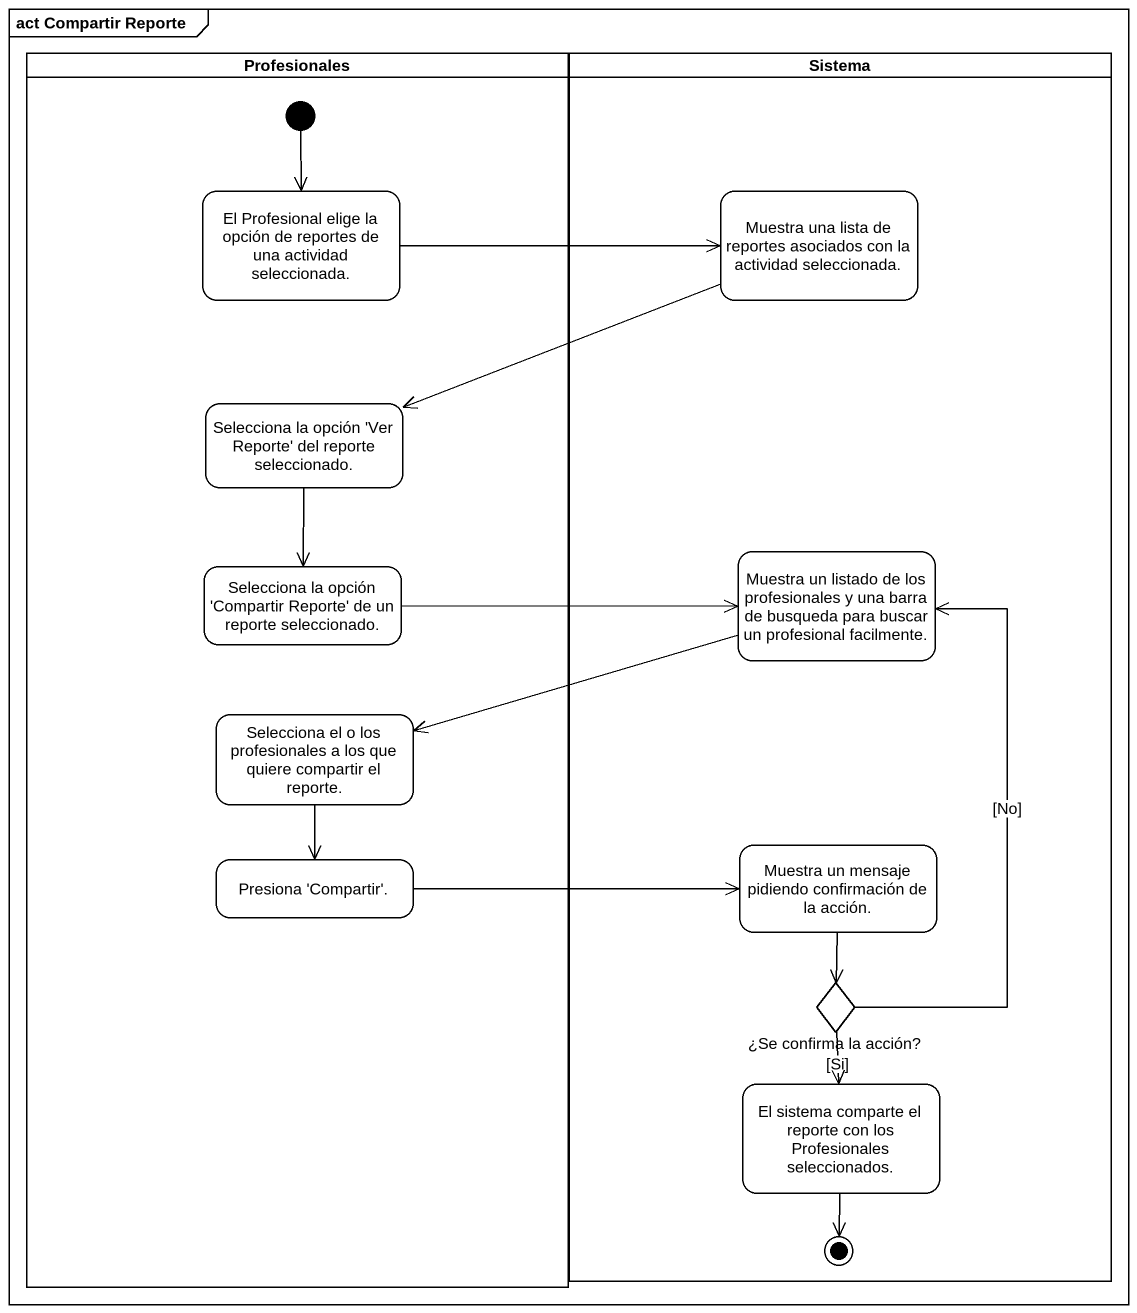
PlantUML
@startuml
mainframe act Compartir Reporte
hide empty description
state Profesionales <<partition>> {
  state "El Profesional elige la opción de reportes de una actividad seleccionada." as El_Profesional_elige_la
  state "Selecciona la opción 'Ver Reporte' del reporte seleccionado." as Selecciona_la_opción_Ver
  state "Selecciona la opción 'Compartir Reporte' de un reporte seleccionado." as Selecciona_la_opción
  state "Selecciona el o los profesionales a los que quiere compartir el reporte." as Selecciona_el_o_los
  state "Presiona 'Compartir'." as Presiona_Compartir
  [*] --> El_Profesional_elige_la
}
state Sistema <<partition>> {
  state "Muestra una lista de reportes asociados con la actividad seleccionada." as Muestra_una_lista_de
  state "Muestra un listado de los profesionales y una barra de busqueda para buscar un profesional facilmente." as Muestra_un_listado_de_los
  state "Muestra un mensaje pidiendo confirmación de la acción." as Muestra_un_mensaje_pidiendo
  state "¿Se confirma la acción?" as Se_confirma_la_acción <<choice>>
  state "El sistema comparte el reporte con los Profesionales seleccionados." as El_sistema_comparte_el
  El_sistema_comparte_el --> [*]
}
El_Profesional_elige_la -right-> Muestra_una_lista_de
Muestra_una_lista_de -left-> Selecciona_la_opción_Ver
Selecciona_la_opción_Ver --> Selecciona_la_opción
Selecciona_la_opción -right-> Muestra_un_listado_de_los
Muestra_un_listado_de_los -left-> Selecciona_el_o_los
Selecciona_el_o_los --> Presiona_Compartir
Muestra_un_mensaje_pidiendo --> Se_confirma_la_acción
Presiona_Compartir -right-> Muestra_un_mensaje_pidiendo
Se_confirma_la_acción -up-> Muestra_un_listado_de_los : [No]
Se_confirma_la_acción --> El_sistema_comparte_el : [Si]
@enduml
